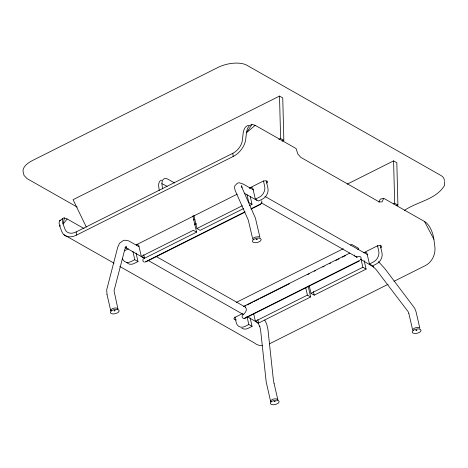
<?xml version="1.0" encoding="UTF-8"?>
<svg xmlns="http://www.w3.org/2000/svg" width="468" height="468" viewBox="0 0 468 468"><rect width="100%" height="100%" fill="white"/><g stroke="black" fill="none" stroke-linecap="round" stroke-linejoin="round"><path stroke-width="0.7" d="M444.6 181.385L444.553 185.416C436.065 199.649 417.228 201.597 404.434 210.389M393.974 281.338L425.301 265.619A17.105 14.795 -76 0 0 434.842 246.501L433.877 239.265L424.534 221.504L383.655 198.286L382.157 201.854L379.302 201.965L300.743 157.342L297.8 153.937L296.068 148.531L255.189 125.313L252.117 124.465L249.444 125.547L247.473 128.431L246.431 132.789L245.758 139.095A17.105 11.437 -50 0 1 233.175 156.482L76.547 235.094A17.105 11.437 -50 0 1 61.753 231.444L59.881 226.413L60.144 225.061M62.724 218.562L59.506 220.873L59.05 222.996L59.881 226.413M84.1 228.595L67.158 218.977L64.42 217.965L63.098 224.102L64.964 229.133A13.005 8.693 -50 0 0 76.208 231.906L232.842 153.299A13.005 8.693 -50 0 0 242.406 140.084L243.079 133.778A17.105 8.43 75.5 0 1 248.765 125.447M143.307 258.681L142.828 260.073L143.126 261.349L144.401 262.209M261.454 203.463L261.928 202.071L261.635 200.79M360.682 259.828L361.161 258.435L360.863 257.16L359.91 256.482L356.464 256.873M378.951 202.176L380.197 199.198L383.655 198.286M251.878 124.564L246.431 132.789L255.189 125.313M67.158 218.977L63.098 224.102A17.105 5.037 52.3 0 1 64.42 217.965M250.936 208.833L260.062 204.253L261.132 203.282M266.748 183.064L267.696 182.21L267.216 181.069L265.116 180.742L262.624 181.42L249.59 187.96M380.823 247.864L381.771 247.005L381.291 245.87L379.191 245.542L376.699 246.221L363.665 252.761M282.116 141.201L283.842 140.336L282.748 97.917L279.513 96.08L73.096 199.678L86.317 227.091M278.881 139.365L280.607 138.499L283.842 140.336M124.47 250.754L128.378 248.795M136.2 244.869L237.212 194.173M249.526 188.317L250.743 187.709A2.141 1.679 -60.4 0 1 252.913 188.668L255.347 199.192L258.576 201.029L262.624 198.999A8.553 6.704 -60.4 0 0 267.924 188.142L266.31 181.145M193.617 219.954L194.916 219.305M194.483 224.301L195.788 223.645M194.618 224.804L196.572 223.827M126.693 262.349A8.553 6.704 -60.4 0 0 134.094 263.502L138.001 261.542L134.766 259.705L130.864 261.665A8.553 6.704 -60.4 0 1 122.323 258.394M141.313 256.423L193.343 230.309L196.578 232.146L144.542 258.26L141.313 256.423L138.879 245.899A2.141 1.679 -60.4 0 0 136.709 244.939M193.828 215.169L196.911 228.519L242.319 205.733M255.347 199.192L259.389 197.163A8.553 6.704 -60.4 0 0 264.689 186.305L263.402 180.706M243.606 208.541L200.146 230.355L196.911 228.519M249.444 205.616L252.036 204.311L250.251 196.595M245.068 211.782L145.326 261.84L145.653 262.021L244.741 212.291M251.257 209.02L260.389 204.44L260.062 204.253M347.209 184.158L393.588 160.881L396.823 162.718L397.917 205.136L396.765 205.709M393.535 203.878L394.682 203.299L397.917 205.136M236.153 302.486L343.284 248.724M350.468 245.115L351.778 244.46L358.704 248.397M243.717 306.335L349.842 253.071M244.039 306.517L245.992 305.534M247.291 304.884L252.504 302.269M253.802 301.614L259.015 298.999M260.313 298.35L289.616 283.643M307.845 274.494L309.149 273.839M314.356 271.229L315.654 270.574M322.821 266.976L324.119 266.327M329.332 263.712L330.63 263.057M335.843 260.442L339.095 258.81M342.354 257.178L345.606 255.54M357.675 249.485L358.821 248.912M242.453 313.589L235.287 317.187L233.865 318.474L234.345 319.615L236.445 319.936M244.881 318.386L359.617 260.805L359.295 260.623L244.559 318.205L244.881 318.386L243.635 318.573L242.354 317.714L242.061 316.438L242.535 315.046C244.553 313.443 246.829 311.501 246.244 308.605L245.331 307.008M241.81 328.115A8.553 6.704 -60.4 0 0 248.175 328.302L252.076 326.342L248.841 324.505L244.939 326.465A8.553 6.704 -60.4 0 1 236.246 322.627L234.954 317.035M255.388 321.224L307.417 295.109L310.653 296.946L258.617 323.055L255.388 321.224L253.603 313.501M310.986 293.319L362.881 267.275L366.111 269.112L314.221 295.156L310.986 293.319L309.202 285.591M364.818 252.509A2.141 1.679 -60.4 0 1 366.994 253.463L369.422 263.993L373.464 261.963A8.553 6.704 -60.4 0 0 378.77 251.105L377.477 245.507M269.322 343.898L388.101 284.287M59.506 220.873L60.536 220.51M355.727 256.575L356.786 257.055M174.628 182.982L168.34 179.414A17.105 6.891 63.3 0 0 161.899 183.631L167.088 186.328M253.521 189.926L243.366 184.158L239.183 182.736L237.258 183.28L234.79 185.919L234.573 187.896L235.164 190.511L248.315 220.165L252.755 239.189L253.323 238.113L254.867 237.165L258.798 236.726L259.933 237.381L255.429 218.111L242.044 187.75L241.587 185.743L241.974 187.709M264.952 196.42L367.801 254.844M369.422 263.993L372.657 265.83L376.699 263.8A8.553 6.704 -60.4 0 0 381.999 252.942L380.227 245.244M244.202 193.149L256.897 200.362M261.343 202.89L357.213 257.347M360.383 259.149L373.569 267.017L372.809 266.351L376.05 269.51L408.114 311.624L408.874 313.607M252.036 204.311L248.8 202.474L247.022 194.758M77.202 207.09L27.121 178.641L24.038 175.465L23.4 172.71A21.382 10.103 -13 0 1 32.432 160.547L217.86 67.491A21.382 10.103 -13 0 1 246.899 65.268L440.879 175.453A21.382 10.103 -13 0 1 444.343 180.578M138.932 246.677L128.776 240.903L125.465 240.277L123.657 240.295L119.486 243.296L117.708 247.274L106.704 289.821L107.02 294.565M156.072 256.411L245.595 307.26M144.191 258.184L125.143 247.361L126.723 247.9L125.02 247.578L126.717 246.969L125.208 247.999L126.021 246.583L124.857 249.192L114.04 290.768L117.983 309.167L117.369 308.307C115.116 307.534 112.332 308.131 110.781 309.991L110.811 310.998L107.014 294.559M147.999 260.348L243.869 314.8M247.046 316.608L256.563 322.013L258.4 323.78L259.851 326.629L259.664 326.108L260.629 330.268L266.204 382.04L270.72 401.825L270.697 400.813C272.259 398.97 275.044 398.362 277.296 399.145L277.898 400.017L274.102 383.573M63.946 234.737L114.057 263.203M119.767 266.444L254.235 342.833A17.105 14.795 -76 0 0 262.255 345.747M378.483 261.624L384.795 268.556L414.677 308.213L416.04 311.758L419.843 328.203L418.696 327.559L416.801 327.489L414.765 328.01L413.221 328.963L412.671 330.039L408.874 313.595M354.282 255.072L354.867 256.154M264.701 320.042L266.661 323.897L267.924 329.314L273.447 380.519L274.102 383.579M364.168 260.688L366.111 269.112M361.097 259.553L362.881 267.275M313.408 291.64L314.221 295.156M308.219 286.404L310.653 296.946M305.633 287.381L307.417 295.109M257.809 319.55L258.617 323.055M250.134 317.918L252.076 326.342M247.063 316.783L248.841 324.505M192.845 215.988L196.578 232.146M143.734 254.75L144.542 258.26M136.059 253.124L138.001 261.542M132.824 251.287L134.766 259.705M161.899 183.631L162.495 188.856M159.208 190.505L158.611 185.281A17.105 6.891 63.3 0 1 161.776 180.174M232.842 153.299L233.175 156.482M76.208 231.906L76.547 235.094M393.588 160.881L394.682 203.299M279.513 96.08L280.607 138.499M424.534 221.504A17.105 8.477 75.4 0 1 433.877 239.265M115.034 310.5L114.356 311.039L113.987 310.828L115.034 310.5M257.061 239.236L257.031 239.575L256.014 239.563L257.061 239.236M275.003 401.31L274.973 401.643L273.955 401.638L275.003 401.31M416.894 330.039L416.216 330.578L415.847 330.367L416.894 330.039M111.285 310.91L110.319 312.349L111.051 313.525L113.203 313.987L115.953 313.56L118.252 312.408L119.223 310.968L118.486 309.793L116.333 309.33L113.584 309.757L111.285 310.91M253.311 239.645L252.346 241.084L253.077 242.26L255.23 242.722L257.979 242.295L260.278 241.143L261.243 239.704L260.512 238.528L258.359 238.066L255.61 238.493L253.311 239.645M271.253 401.719L270.288 403.159L271.019 404.334L273.172 404.797L275.927 404.37L278.226 403.217L279.191 401.778L278.46 400.602L276.307 400.14L273.552 400.567L271.253 401.719M413.145 330.449L412.179 331.888L412.911 333.064L415.063 333.526L417.813 333.099L420.112 331.947L421.083 330.507L420.346 329.332L418.193 328.864L415.444 329.291L413.145 330.449"/></g></svg>
